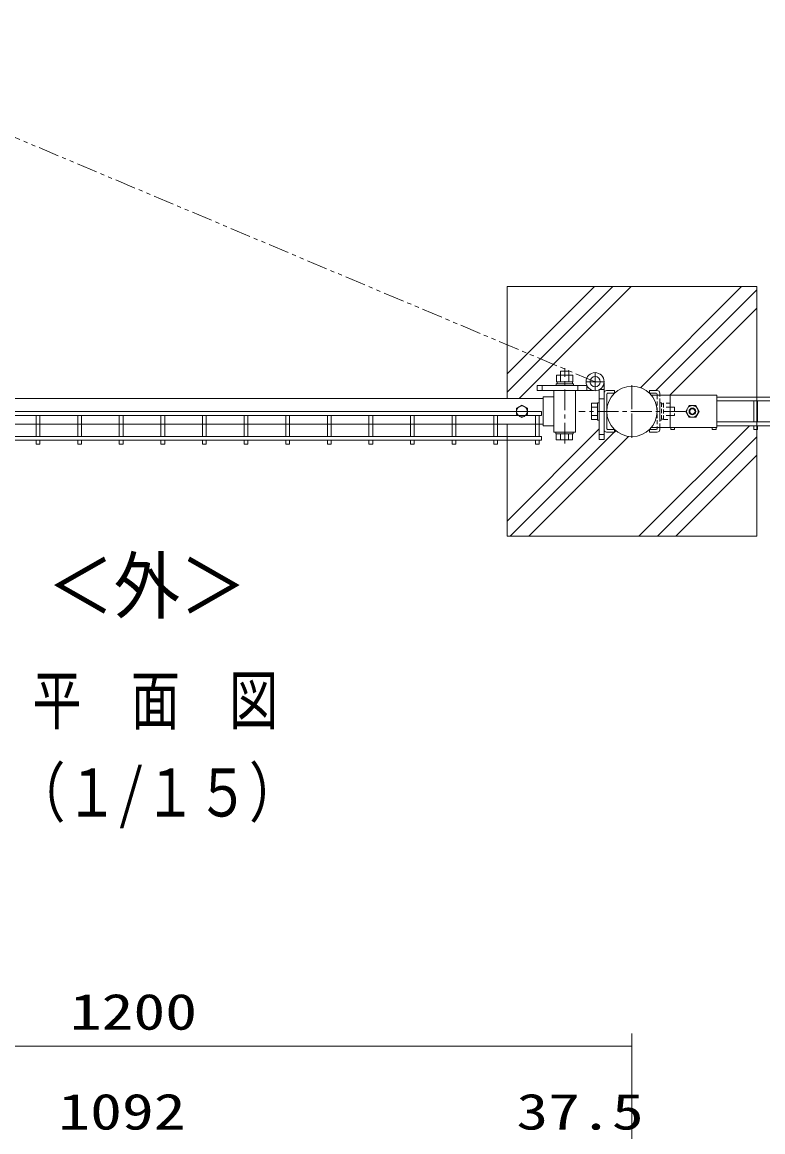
# Model space of a CAD drawing. Units: millimetres at full size; details may follow other scales. Extents: x -4455 to 4455, y -3150 to 3150.
# Drawn here: x -2608 to -1718, y 950 to 2283 of the extents above; entities that cross this region are included whole.
import ezdxf
from ezdxf.enums import TextEntityAlignment as Align

# ---------------------------------------------------------------- set-up
doc = ezdxf.new("R2010")
doc.units = ezdxf.units.MM
doc.header["$LTSCALE"] = 20
for name, pattern in [('USER1', [2, 1.25, -0.25, 0.25, -0.25]), ('USER2', [0.375, 0.25, -0.125]), ('USER3', [2.5, 1.25, -0.25, 0.25, -0.25, 0.25, -0.25])]:
    doc.linetypes.add(name, pattern=pattern)
for name, color, linetype, lineweight in [('0-0_外形線', 7, 'Continuous', 18), ('0-1_軸線', 2, 'USER1', 18), ('0-2_0', 3, 'USER2', 18), ('0-3_寸法線', 1, 'Continuous', 18), ('0-5_扉縦枠', 7, 'Continuous', 18), ('0-6_NEO', 152, 'Continuous', 18), ('0-7_丁番', 3, 'Continuous', 18), ('0-9_1', 7, 'Continuous', 18), ('0-A_2', 7, 'Continuous', 18), ('0-B_扉横枠', 7, 'Continuous', 18), ('0-C_細線', 2, 'Continuous', 18), ('0-D_ハッチング', 253, 'Continuous', 18)]:
    doc.layers.add(name, color=color, linetype=linetype, lineweight=lineweight)
doc.styles.add('ＭＳ ゴシック', font='')
doc.styles.get('ＭＳ ゴシック').set_extended_font_data('MS Gothic')

msp = doc.modelspace()

# ---------------------------------------------------------------- linework, layer by layer
at = {"layer": '0-0_外形線'}
for p, q in [((-1725.42, 1965.17), (-2025.42, 1965.17)), ((-2025.42, 1965.17), (-2025.42, 1830.67)), ((-1725.42, 1665.17), (-1725.42, 1965.17)), ((-1905.87, 1840.17), (-1896.39, 1840.17)), ((-1896.39, 1836.97), (-1896.39, 1840.17)), ((-1844.98, 1840.17), (-1854.45, 1840.17)), ((-1854.45, 1836.97), (-1854.45, 1840.17)), ((-1908.87, 1837.17), (-1908.87, 1793.17)), ((-1905.67, 1794.37), (-1905.67, 1835.97)), ((-1904.67, 1836.97), (-1896.39, 1836.97)), ((-1846.17, 1836.97), (-1854.45, 1836.97)), ((-1845.17, 1834.67), (-1845.17, 1835.97)), ((-1841.98, 1837.17), (-1841.98, 1834.67)), ((-2014.07, 1818.92), (-2007.57, 1822.67)), ((-2014.07, 1811.42), (-2014.07, 1818.92)), ((-2001.08, 1818.92), (-2007.57, 1822.67)), ((-2001.08, 1811.42), (-2001.08, 1818.92)), ((-2014.07, 1811.42), (-2007.57, 1807.67)), ((-2001.08, 1811.42), (-2007.57, 1807.67)), ((-2025.42, 1799.67), (-2025.42, 1665.17)), ((-1905.87, 1790.17), (-1896.39, 1790.17)), ((-1904.67, 1793.37), (-1896.39, 1793.37)), ((-1896.39, 1793.37), (-1896.39, 1790.17)), ((-1846.17, 1793.37), (-1854.45, 1793.37)), ((-1854.45, 1793.37), (-1854.45, 1790.17)), ((-1844.98, 1790.17), (-1854.45, 1790.17)), ((-1845.17, 1794.37), (-1845.17, 1795.67)), ((-1841.98, 1795.67), (-1841.98, 1793.17)), ((-2025.42, 1665.17), (-1725.42, 1665.17))]:
    msp.add_line(p, q, dxfattribs=at)
for centre, radius in [((-1875.42, 1815.17), 30.25), ((-2007.57, 1815.17), 6.5)]:
    msp.add_circle(centre, radius, dxfattribs=at)
for centre, radius, start, end in [((-1905.87, 1837.17), 3, 90, 180), ((-1844.98, 1837.17), 3, 0, 90), ((-1904.67, 1835.97), 1, 90, 180), ((-1846.17, 1835.97), 1, 0, 90), ((-1905.87, 1793.17), 3, 180, 270), ((-1904.67, 1794.37), 1, 180, 270), ((-1846.17, 1794.37), 1, 270, 0), ((-1844.98, 1793.17), 3, 270, 0)]:
    msp.add_arc(centre, radius, start, end, dxfattribs=at)
at = {"layer": '0-1_軸線'}
for p, q in [((-1956.17, 1776.51), (-1956.17, 1866.98)), ((-1811.61, 1815.17), (-1939.24, 1815.17))]:
    msp.add_line(p, q, dxfattribs=at)
at = {"layer": '0-2_0'}
for p, q in [((-1845.17, 1834.67), (-1845.17, 1795.67)), ((-1841.98, 1795.67), (-1841.98, 1834.67)), ((-1841.97, 1825.64), (-1841.97, 1804.64)), ((-1841.97, 1825.64), (-1839.97, 1825.64)), ((-1839.97, 1825.64), (-1839.97, 1804.64)), ((-1839.97, 1824.34), (-1837.47, 1824.34)), ((-1837.47, 1824.95), (-1837.47, 1805.32)), ((-1829.47, 1824.95), (-1837.47, 1824.95)), ((-1829.47, 1820.05), (-1837.47, 1820.05)), ((-1829.47, 1805.32), (-1829.47, 1824.95)), ((-1829.47, 1820.14), (-1824.47, 1820.14)), ((-1824.47, 1820.14), (-1824.47, 1810.14)), ((-1839.97, 1804.64), (-1841.97, 1804.64)), ((-1837.47, 1805.94), (-1839.97, 1805.94)), ((-1829.47, 1810.23), (-1837.47, 1810.23)), ((-1837.47, 1805.32), (-1829.47, 1805.32)), ((-1824.47, 1810.14), (-1829.47, 1810.14))]:
    msp.add_line(p, q, dxfattribs=at)
at = {"layer": '0-3_寸法線'}
msp.add_line((-1875.42, 623.93), (-1875.42, 1067.59), dxfattribs=at)
at = {"layer": '0-3_寸法線', "color": 2}
msp.add_line((-3075.42, 1052.59), (-1875.42, 1052.59), dxfattribs=at)
at = {"layer": '0-5_扉縦枠'}
for p, q in [((-1969.17, 1790.17), (-1969.17, 1840.17)), ((-1969.17, 1840.17), (-1943.17, 1840.17)), ((-1943.17, 1790.17), (-1943.17, 1840.17)), ((-1969.17, 1790.17), (-1943.17, 1790.17))]:
    msp.add_line(p, q, dxfattribs=at)
at = {"layer": '0-6_NEO'}
for p, q in [((-1254.86, 1832.42), (-1773.57, 1832.42)), ((-1254.86, 1827.92), (-1773.57, 1827.92)), ((-1728.87, 1827.92), (-1728.87, 1802.42)), ((-1724.37, 1827.92), (-1724.37, 1802.42)), ((-1984.17, 1814.92), (-2994.17, 1814.92)), ((-1984.17, 1810.42), (-1984.17, 1814.92)), ((-1984.17, 1810.42), (-2994.17, 1810.42)), ((-2591.42, 1810.42), (-2591.42, 1784.92)), ((-2586.92, 1810.42), (-2586.92, 1784.92)), ((-2541.42, 1810.42), (-2541.42, 1784.92)), ((-2536.92, 1810.42), (-2536.92, 1784.92)), ((-2491.42, 1810.42), (-2491.42, 1784.92)), ((-2486.92, 1810.42), (-2486.92, 1784.92)), ((-2441.42, 1810.42), (-2441.42, 1784.92)), ((-2436.92, 1810.42), (-2436.92, 1784.92)), ((-2391.42, 1810.42), (-2391.42, 1784.92)), ((-2386.92, 1810.42), (-2386.92, 1784.92)), ((-2341.42, 1810.42), (-2341.42, 1784.92)), ((-2336.92, 1810.42), (-2336.92, 1784.92)), ((-2291.42, 1810.42), (-2291.42, 1784.92)), ((-2286.92, 1810.42), (-2286.92, 1784.92)), ((-2241.42, 1810.42), (-2241.42, 1784.92)), ((-2236.92, 1810.42), (-2236.92, 1784.92)), ((-2191.42, 1810.42), (-2191.42, 1784.92)), ((-2186.92, 1810.42), (-2186.92, 1784.92)), ((-2141.42, 1810.42), (-2141.42, 1784.92)), ((-2136.92, 1810.42), (-2136.92, 1784.92)), ((-2091.42, 1810.42), (-2091.42, 1784.92)), ((-2086.92, 1810.42), (-2086.92, 1784.92)), ((-2041.42, 1810.42), (-2041.42, 1784.92)), ((-2036.92, 1810.42), (-2036.92, 1784.92)), ((-1991.42, 1810.42), (-1991.42, 1784.92)), ((-1986.92, 1810.42), (-1986.92, 1784.92)), ((-1254.86, 1802.42), (-1773.57, 1802.42)), ((-1828.87, 1795.67), (-1828.87, 1793.42)), ((-1824.37, 1793.42), (-1828.87, 1793.42)), ((-1824.37, 1795.67), (-1824.37, 1793.42)), ((-1778.87, 1795.67), (-1778.87, 1793.42)), ((-1774.37, 1793.42), (-1778.87, 1793.42)), ((-1774.37, 1795.67), (-1774.37, 1793.42)), ((-1254.86, 1797.92), (-1773.57, 1797.92)), ((-1728.87, 1797.92), (-1728.87, 1793.42)), ((-1724.37, 1793.42), (-1728.87, 1793.42)), ((-1724.37, 1797.92), (-1724.37, 1793.42)), ((-1984.17, 1784.92), (-2994.17, 1784.92)), ((-1984.17, 1780.42), (-2994.17, 1780.42)), ((-2591.42, 1780.42), (-2591.42, 1775.92)), ((-2591.42, 1775.92), (-2586.92, 1775.92)), ((-2586.92, 1780.42), (-2586.92, 1775.92)), ((-2541.42, 1780.42), (-2541.42, 1775.92)), ((-2541.42, 1775.92), (-2536.92, 1775.92)), ((-2536.92, 1780.42), (-2536.92, 1775.92)), ((-2491.42, 1780.42), (-2491.42, 1775.92)), ((-2491.42, 1775.92), (-2486.92, 1775.92)), ((-2486.92, 1780.42), (-2486.92, 1775.92)), ((-2441.42, 1780.42), (-2441.42, 1775.92)), ((-2436.92, 1775.92), (-2441.42, 1775.92)), ((-2436.92, 1780.42), (-2436.92, 1775.92)), ((-2391.42, 1780.42), (-2391.42, 1775.92)), ((-2386.92, 1775.92), (-2391.42, 1775.92)), ((-2386.92, 1780.42), (-2386.92, 1775.92)), ((-2341.42, 1780.42), (-2341.42, 1775.92)), ((-2336.92, 1775.92), (-2341.42, 1775.92)), ((-2336.92, 1780.42), (-2336.92, 1775.92)), ((-2291.42, 1780.42), (-2291.42, 1775.92)), ((-2286.92, 1775.92), (-2291.42, 1775.92)), ((-2286.92, 1780.42), (-2286.92, 1775.92)), ((-2241.42, 1780.42), (-2241.42, 1775.92)), ((-2236.92, 1775.92), (-2241.42, 1775.92)), ((-2236.92, 1780.42), (-2236.92, 1775.92)), ((-2191.42, 1780.42), (-2191.42, 1775.92)), ((-2186.92, 1775.92), (-2191.42, 1775.92)), ((-2186.92, 1780.42), (-2186.92, 1775.92)), ((-2141.42, 1780.42), (-2141.42, 1775.92)), ((-2136.92, 1775.92), (-2141.42, 1775.92)), ((-2136.92, 1780.42), (-2136.92, 1775.92)), ((-2091.42, 1780.42), (-2091.42, 1775.92)), ((-2086.92, 1775.92), (-2091.42, 1775.92)), ((-2086.92, 1780.42), (-2086.92, 1775.92)), ((-2041.42, 1780.42), (-2041.42, 1775.92)), ((-2036.92, 1775.92), (-2041.42, 1775.92)), ((-2036.92, 1780.42), (-2036.92, 1775.92)), ((-1991.42, 1780.42), (-1991.42, 1775.92)), ((-1986.92, 1775.92), (-1991.42, 1775.92)), ((-1986.92, 1780.42), (-1986.92, 1775.92)), ((-1984.17, 1780.42), (-1984.17, 1784.92))]:
    msp.add_line(p, q, dxfattribs=at)
at = {"layer": '0-7_丁番'}
for p, q in [((-1965.97, 1858.67), (-1965.97, 1850.67)), ((-1946.34, 1858.67), (-1965.97, 1858.67)), ((-1961.16, 1858.67), (-1961.16, 1863.67)), ((-1961.16, 1863.67), (-1951.16, 1863.67)), ((-1961.07, 1858.67), (-1961.07, 1850.67)), ((-1951.25, 1858.67), (-1951.25, 1850.67)), ((-1951.16, 1863.67), (-1951.16, 1858.67)), ((-1946.34, 1850.67), (-1946.34, 1858.67)), ((-1989.43, 1846.17), (-1929.51, 1846.17)), ((-1989.43, 1840.17), (-1989.43, 1846.17)), ((-1989.43, 1840.17), (-1921.64, 1840.17)), ((-1966.66, 1846.17), (-1966.66, 1848.17)), ((-1966.66, 1848.17), (-1945.66, 1848.17)), ((-1966.66, 1846.17), (-1945.66, 1846.17)), ((-1965.97, 1850.67), (-1946.34, 1850.67)), ((-1965.36, 1848.17), (-1965.36, 1850.67)), ((-1946.96, 1850.67), (-1946.96, 1848.17)), ((-1945.66, 1848.17), (-1945.66, 1846.17)), ((-1929.43, 1840.17), (-1929.43, 1846.17)), ((-1908.87, 1841.33), (-1914.87, 1841.33)), ((-1914.87, 1781.33), (-1914.87, 1841.24)), ((-1908.87, 1781.33), (-1908.87, 1849.11)), ((-1916.87, 1820.05), (-1923.87, 1820.05)), ((-1916.87, 1825.64), (-1914.87, 1825.64)), ((-1916.87, 1810.23), (-1923.87, 1810.23)), ((-1967.01, 1790.17), (-1967.01, 1788.17)), ((-1967.01, 1788.17), (-1946.01, 1788.17)), ((-1946.01, 1790.17), (-1966.33, 1790.17)), ((-1966.33, 1788.17), (-1966.33, 1781.17)), ((-1961.42, 1788.17), (-1961.42, 1781.17)), ((-1951.61, 1788.17), (-1951.61, 1781.17)), ((-1946.7, 1781.17), (-1946.7, 1788.17)), ((-1946.01, 1788.17), (-1946.01, 1790.17)), ((-1966.33, 1781.17), (-1946.7, 1781.17)), ((-1908.87, 1781.33), (-1914.87, 1781.33))]:
    msp.add_line(p, q, dxfattribs=at)
at = {"layer": '0-7_丁番', "color": 2}
for p, q in [((-1919.72, 1851.03), (-1919.72, 1861.79)), ((-1919.91, 1850.85), (-1930.67, 1850.85)), ((-1919.81, 1850.85), (-1919.63, 1850.85)), ((-1919.72, 1850.76), (-1919.72, 1850.94)), ((-1919.72, 1850.67), (-1919.72, 1839.91)), ((-1919.55, 1850.85), (-1908.79, 1850.85))]:
    msp.add_line(p, q, dxfattribs=at)
at = {"layer": '0-7_丁番', "color": 4}
for p, q in [((-1983.43, 1840.17), (-1983.43, 1846.19)), ((-1940.43, 1840.17), (-1940.43, 1846.17)), ((-1908.87, 1830.33), (-1914.87, 1830.33)), ((-1908.87, 1787.33), (-1914.89, 1787.33))]:
    msp.add_line(p, q, dxfattribs=at)
at = {"layer": '0-7_丁番'}
for points in [[(-1916.87, 1824.95), (-1923.87, 1824.95), (-1923.87, 1805.32), (-1916.87, 1805.32)], [(-1916.87, 1825.64), (-1916.87, 1804.64), (-1914.87, 1804.64)]]:
    msp.add_lwpolyline(points, dxfattribs=at)
for radius in [10.85, 6.15]:
    msp.add_circle((-1919.73, 1850.85), radius, dxfattribs=at)
at = {"layer": '0-9_1'}
for p, q in [((-1773.57, 1834.67), (-1852.3, 1834.67)), ((-1829.67, 1834.67), (-1829.67, 1795.67)), ((-1773.57, 1834.67), (-1773.57, 1795.67)), ((-1773.57, 1795.67), (-1852.3, 1795.67))]:
    msp.add_line(p, q, dxfattribs=at)
at = {"layer": '0-A_2'}
for p, q in [((-1810.82, 1815.17), (-1806.82, 1822.1)), ((-1806.82, 1808.24), (-1810.82, 1815.17)), ((-1806.82, 1822.1), (-1798.82, 1822.1)), ((-1798.82, 1822.1), (-1794.82, 1815.17))]:
    msp.add_line(p, q, dxfattribs=at)
msp.add_lwpolyline([(-1794.82, 1815.17), (-1798.82, 1808.24), (-1806.82, 1808.24)], dxfattribs=at)
for radius in [6.93, 3.2]:
    msp.add_circle((-1802.82, 1815.17), radius, dxfattribs=at)
at = {"layer": '0-A_2', "color": 4}
msp.add_circle((-1802.82, 1815.17), 4, dxfattribs=at)
at = {"layer": '0-B_扉横枠'}
for p, q in [((-2996.17, 1830.67), (-1982.17, 1830.67)), ((-1982.17, 1832.62), (-1969.17, 1832.62)), ((-2996.17, 1799.67), (-1982.17, 1799.67))]:
    msp.add_line(p, q, dxfattribs=at)
msp.add_lwpolyline([(-1982.17, 1832.62), (-1982.17, 1797.72), (-1969.17, 1797.72)], dxfattribs=at)
at = {"layer": '0-C_細線'}
for p, q in [((-1875.42, 1817.87), (-1875.42, 1846.77)), ((-1875.42, 1812.47), (-1875.42, 1783.57))]:
    msp.add_line(p, q, dxfattribs=at)
at = {"layer": '0-D_ハッチング', "linetype": 'USER3'}
msp.add_line((-1919.72, 1850.67), (-2945.83, 2282.8), dxfattribs=at)
at = {"layer": '0-D_ハッチング'}
for p, q in [((-2000.83, 1884.83), (-1920.49, 1965.17)), ((-1985.28, 1878.28), (-1898.39, 1965.17)), ((-1969.73, 1871.73), (-1876.3, 1965.17)), ((-1865.23, 1843.65), (-1743.71, 1965.17)), ((-1846.62, 1840.17), (-1725.42, 1961.36)), ((-1830.02, 1834.67), (-1725.42, 1939.27)), ((-2025.42, 1860.24), (-2000.83, 1884.83)), ((-2025.42, 1838.14), (-1985.28, 1878.28)), ((-2010.8, 1830.67), (-1969.73, 1871.73)), ((-2025.42, 1683.46), (-1914.87, 1794.02)), ((-2021.62, 1665.17), (-1896.62, 1790.17)), ((-1896.39, 1790.39), (-1894.83, 1791.96)), ((-1866.94, 1665.17), (-1734.19, 1797.92)), ((-1999.52, 1665.17), (-1879.5, 1785.19)), ((-1844.84, 1665.17), (-1725.42, 1784.59)), ((-1822.74, 1665.17), (-1725.42, 1762.49))]:
    msp.add_line(p, q, dxfattribs=at)

# ---------------------------------------------------------------- texts
at = {"layer": '0-0_外形線', "style": 'ＭＳ ゴシック', "width": 0.9}
msp.add_text('＜外＞', height=64.96, dxfattribs=at).set_placement((-2577.95, 1553.65), align=Align.BOTTOM_LEFT)
at = {"layer": '0-3_寸法線', "color": 3, "style": 'ＭＳ ゴシック', "width": 1.3}
for s, p in [('1200', (-2551.01, 1059.26)), ('1092', (-2564.76, 939.26)), ('37.5', (-2014.27, 939.26))]:
    msp.add_text(s, height=43.26, dxfattribs=at).set_placement(p, align=Align.BOTTOM_LEFT)
at = {"layer": '0-9_1', "style": 'ＭＳ ゴシック'}
for s, width, p in [('平\u3000面\u3000図', 0.75, (-2595.9, 1421.88)), ('（１/１５）', 0.8, (-2619.2, 1311.08))]:
    msp.add_text(s, height=57.77, dxfattribs=dict(at, width=width)).set_placement(p, align=Align.BOTTOM_LEFT)

doc.saveas('drawing.dxf')
